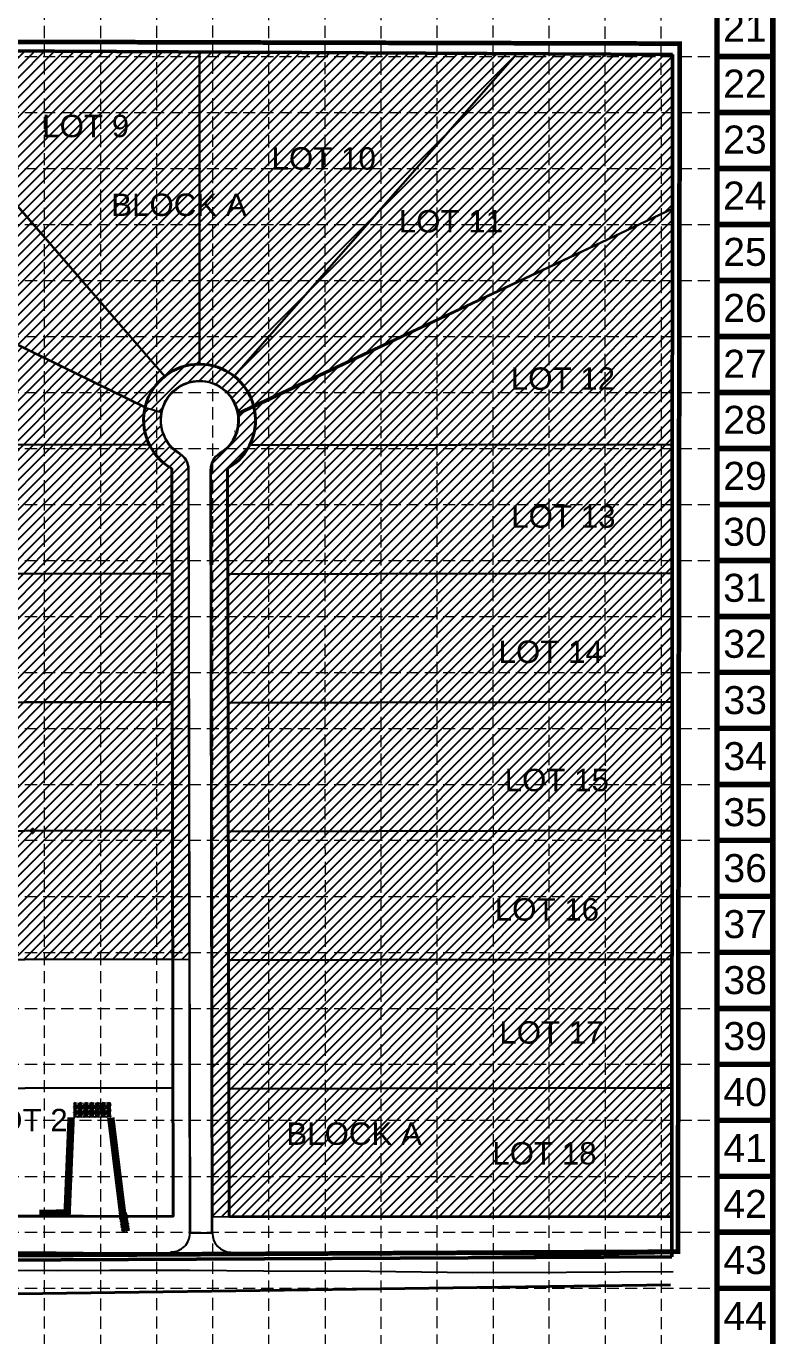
# Model space of a CAD drawing. Header units: feet. Extents: x -406 to 2003, y 7035 to 10885.
# Drawn here: x 1199 to 2003, y 8188 to 9593 of the extents above; entities that cross this region are included whole.
import ezdxf
from ezdxf.enums import TextEntityAlignment as Align

# ---------------------------------------------------------------- set-up
doc = ezdxf.new("R2010")
doc.units = ezdxf.units.FT
doc.header["$LTSCALE"] = 40
doc.header["$MEASUREMENT"] = 0
for name, pattern in [('ACAD_ISO02W100', [15, 12, -3]), ('HIDDEN', [0.375, 0.25, -0.125]), ('PHANTOM', [0.54, 0.24, -0.06, 0.06, -0.06, 0.06, -0.06])]:
    doc.linetypes.add(name, pattern=pattern)
for name, color, linetype in [('1 SODDED LOT', 2, 'Continuous'), ('BASE', 7, 'Continuous'), ('existing pavement', 4, 'Continuous'), ('GRID', 254, 'HIDDEN'), ('LEGEND', 7, 'Continuous'), ('limits of disturbance', 1, 'HIDDEN'), ('lot polys', 7, 'Continuous'), ('lots', 4, 'Continuous'), ('pavement', 4, 'Continuous'), ('surface boundary', 7, 'Continuous'), ('TEXT', 2, 'Continuous')]:
    doc.layers.add(name, color=color, linetype=linetype)
for name, color, linetype, lineweight in [('boundary', 5, 'PHANTOM', 50), ('right of way', 3, 'Continuous', 40), ('row', 3, 'Continuous', 35), ('SILT FENCE', 200, 'Continuous', 100)]:
    doc.layers.add(name, color=color, linetype=linetype, lineweight=lineweight)
doc.styles.get("Standard").update_dxf_attribs({"font": 'ARIAL.TTF'})
pattern_1 = [(45.096133, (-8318.198, -519.389), (-5.3121915, 5.2943953), [])]

# ---------------------------------------------------------------- blocks, each defined once
blk = doc.blocks.new('A$C410C6380')
at = {"layer": 'LEGEND', "linetype": 'ACAD_ISO02W100'}
h = blk.add_hatch(dxfattribs=at)
h.set_pattern_fill('GRAVEL', color=240, scale=12.403062, style=0)
h.set_pattern_definition([(228.0128, (-881.7414, -625.4714), (-99.2244733, -111.62757375), [1.66866, -165.19747]), (184.9697, (-882.85763, -626.7117), (148.83675586, 12.40295408), [2.86347, -283.48345]), (132.5104, (-885.7103, -626.95976), (124.0305039, -136.4337885), [2.01907, -199.88814]), (267.2737, (-890.54753, -630.0605), (12.4030125, 248.0612417), [2.6076, -258.15185]), (292.8337, (-890.67156, -632.66516), (-62.01543236, 148.8366983), [2.55695, -253.13872]), (357.2737, (-889.6793, -635.02175), (-248.0612417, 12.4030125), [2.6076, -258.15185]), (37.6942, (-887.07467, -635.14578), (-161.23989583, -124.03050001), [3.44841, -341.39241]), (72.2553, (-884.346, -633.03726), (86.8215668, 272.86731509), [3.25565, -322.30995]), (121.4296, (-883.35375, -629.9365), (-99.22459734, 161.23974316), [2.61643, -259.02645]), (175.2364, (-884.7181, -627.7039), (136.43369265, -12.4029569), [2.98705, -146.36559]), (222.3974, (-887.69483, -627.45588), (-148.83683399, -136.43358271), [3.86291, -382.42826]), (138.8141, (-878.2685, -630.1846), (-86.8214699, 74.4183381), [1.31846, -130.52789]), (171.4692, (-879.26074, -629.31634), (161.23978344, -24.8062219), [2.50836, -248.32804]), (225, (-881.741, -628.944), (-1e-15, -12.403066), [1.75405, -15.78652]), (203.1986, (-882.6096, -627.4559), (62.0153062, 24.8061402), [0.94459, -93.51431]), (291.8014, (-883.4778, -627.828), (-12.403061, 37.209189), [1.33585, -65.45669]), (30.9638, (-882.9817, -629.0683), (37.209161, 24.8061546), [2.16966, -70.152]), (161.5651, (-881.1212, -627.952), (24.806129, -12.403042), [1.56888, -37.65305]), (16.3895, (-890.67156, -627.828), (124.0306463, 37.2090953), [2.19782, -217.58499]), (70.3462, (-888.563, -627.2078), (-49.61218866, -136.4337074), [1.84385, -182.54092]), (293.1986, (-881.1212, -625.4714), (-24.8061402, 62.0153062), [1.88917, -92.56973]), (343.6105, (-880.377, -627.2078), (-124.0306463, 37.2090953), [2.19782, -217.58499]), (339.444, (-890.6716, -635.5179), (-62.0153324, 24.8060741), [2.11944, -103.85238]), (294.7751, (-888.6871, -636.26205), (-62.0152126, 136.43372336), [1.77585, -175.80897]), (66.8014, (-880.9972, -637.8744), (24.8061402, 62.0153062), [1.88917, -92.56973]), (17.354, (-880.253, -636.138), (-161.23982976, -49.6121794), [2.07914, -205.83407]), (69.444, (-887.0747, -637.8744), (-24.8060741, -62.0153324), [1.05972, -104.91209]), (101.3099, (-881.7414, -637.8744), (-12.4030325, 49.612257), [0.63243, -62.61102]), (165.9638, (-881.8654, -637.2543), (37.2091925, -12.403038), [2.55695, -48.58217]), (186.009, (-884.346, -636.63414), (124.03061592, 12.40305344), [2.3696, -234.59056]), (303.6901, (-882.9817, -630.1846), (-12.403078, 24.806118), [1.7888, -42.93108]), (353.1572, (-881.9894, -631.6729), (210.85204445, -24.806223), [3.12302, -309.17811]), (60.9454, (-878.8887, -632.045), (-49.612248, -86.8214381), [1.27697, -126.42037]), (90, (-878.268, -630.929), (-12.40306, 12.40306), [0.74418, -11.65888]), (120.2564, (-884.5941, -636.26205), (49.6121842, -86.8214638), [1.72308, -170.58576]), (48.0128, (-885.4623, -634.7737), (99.2244733, 111.62757375), [3.33732, -163.52881]), (0, (-883.23, -632.293), (12.40306, 12.40306), [3.2248, -9.17827]), (325.3048, (-880.0049, -632.2931), (-124.0305478, 86.8215401), [1.9611, -194.14853]), (254.0546, (-878.3925, -633.4093), (-12.4030605, -49.6122492), [1.80591, -88.48974]), (207.646, (-878.88865, -635.1458), (-235.65812412, -124.03071468), [2.94033, -291.09334]), (175.4261, (-881.4933, -636.5101), (-161.23981164, 12.40299742), [3.11068, -307.95654])])
h.paths.add_polyline_path([(0.8, 0.9), (79.7, 0.8), (79.7, 31.8), (0.8, 31.7)])
at = {"layer": 'LEGEND', "color": 240, "linetype": 'ACAD_ISO02W100', "const_width": 1.55}
blk.add_lwpolyline([(0.8, 0.9), (79.7, 0.8), (79.7, 31.8), (0.8, 31.7)], close=True, dxfattribs=at)

msp = doc.modelspace()

# ---------------------------------------------------------------- hatches: boundary and pattern name
at = {"layer": '1 SODDED LOT'}
h = msp.add_hatch(dxfattribs=at)
h.set_pattern_fill('ANSI31', color=256, scale=60, style=0)
h.paths.add_polyline_path([(1426.5, 9178.6), (1892.1, 9397.3), (1892.1, 9562.7), (876.4, 9568.2), (877.3, 9404.6), (1327, 9184.2), (1344.3, 9179.2), (1344.6, 9181.6), (1348.8, 9191.8), (1355.6, 9200.5), (1364.1, 9206.9), (1374.1, 9211), (1385, 9212.6), (1396.1, 9211.2), (1406.1, 9207), (1414.6, 9200.5), (1421.4, 9192.1), (1425.8, 9181.9), (1426.1, 9178.6)])
at = {"layer": '1 SODDED LOT', "linetype": 'Continuous'}
h = msp.add_hatch(dxfattribs=at)
h.set_pattern_fill('ANSI31', color=256, scale=60, angle=0.0961, style=0)
h.set_pattern_definition(pattern_1)
edge = h.paths.add_edge_path()
edge.add_line((881, 8591.2), (877.3, 9404.6))
edge.add_line((877.3, 9404.6), (1326.7, 9184.3))
edge.add_line((1326.7, 9184.3), (1344.1, 9179.1))
edge.add_line((1344.1, 9179.1), (1343.8, 9178))
edge.add_line((1343.8, 9178), (1343.4, 9174.8))
edge.add_line((1343.4, 9174.8), (1343.2, 9172.1))
edge.add_line((1343.2, 9172.1), (1343.2, 9169))
edge.add_line((1343.2, 9169), (1343.4, 9166.7))
edge.add_line((1343.4, 9166.7), (1343.4, 9166.1))
edge.add_line((1343.4, 9166.1), (1343.7, 9164))
edge.add_line((1343.7, 9164), (1343.9, 9162.7))
edge.add_line((1343.9, 9162.7), (1344.5, 9160.1))
edge.add_line((1344.5, 9160.1), (1345.3, 9157.5))
edge.add_line((1345.3, 9157.5), (1346.3, 9154.7))
edge.add_line((1346.3, 9154.7), (1347.7, 9151.8))
edge.add_line((1347.7, 9151.8), (1348.8, 9149.6))
edge.add_line((1348.8, 9149.6), (1350, 9147.7))
edge.add_arc((1380.2, 9165.7), 35.1, 210.8238, 238.4872)
edge.add_arc((1323.3, 9072.8), 73.7, 55.0478, 58.4872, ccw=False)
edge.add_arc((1358.6, 9123.4), 12.1, 41.9563, 55.0478, ccw=False)
edge.add_arc((1350.9, 9116.4), 22.5, 5.3474, 41.9563, ccw=False)
edge.add_line((1373.2, 9118.5), (1374.3, 8592))
edge.add_line((1374.3, 8592), (881, 8591.2))
h = msp.add_hatch(dxfattribs=at)
h.set_pattern_fill('ANSI31', color=256, scale=60, angle=0.0961, style=0)
h.set_pattern_definition(pattern_1)
edge = h.paths.add_edge_path()
edge.add_line((1892.1, 9397.3), (1426.8, 9176.7))
edge.add_line((1426.8, 9176.7), (1427, 9175.1))
edge.add_line((1427, 9175.1), (1427.2, 9172.3))
edge.add_arc((1388.8, 9169.5), 38.5, -39.9321, 4.0657, ccw=False)
edge.add_line((1418.3, 9144.9), (1417.5, 9143.8))
edge.add_line((1417.5, 9143.8), (1416, 9142.1))
edge.add_line((1416, 9142.1), (1413.7, 9139.7))
edge.add_line((1413.7, 9139.7), (1411.7, 9138))
edge.add_line((1411.7, 9138), (1409.2, 9136.1))
edge.add_line((1409.2, 9136.1), (1405.1, 9133.4))
edge.add_line((1405.1, 9133.4), (1403.3, 9132))
edge.add_line((1403.3, 9132), (1402.1, 9130.7))
edge.add_line((1402.1, 9130.7), (1400.8, 9129.1))
edge.add_line((1400.8, 9129.1), (1399.8, 9127.4))
edge.add_line((1399.8, 9127.4), (1398.9, 9125.6))
edge.add_line((1398.9, 9125.6), (1398.3, 9123.9))
edge.add_line((1398.3, 9123.9), (1397.6, 9121.6))
edge.add_line((1397.6, 9121.6), (1397.4, 9119.5))
edge.add_line((1397.4, 9119.5), (1398.9, 8315.9))
edge.add_line((1398.9, 8315.9), (1416.9, 8316.1))
edge.add_line((1416.9, 8316.1), (1891.3, 8315.9))
edge.add_line((1891.3, 8315.9), (1892.1, 9397.3))

# ---------------------------------------------------------------- linework, layer by layer
at = {"layer": '1 SODDED LOT'}
msp.add_lwpolyline([(1426.5, 9178.6), (1892.1, 9397.3), (1892.1, 9562.7), (876.4, 9568.2), (877.3, 9404.6), (1327, 9184.2), (1344.3, 9179.2), (1344.6, 9181.6), (1348.8, 9191.8), (1355.6, 9200.5), (1364.1, 9206.9), (1374.1, 9211), (1385, 9212.6), (1396.1, 9211.2), (1406.1, 9207), (1414.6, 9200.5), (1421.4, 9192.1), (1425.8, 9181.9), (1426.1, 9178.6)], close=True, dxfattribs=at)
at = {"layer": '1 SODDED LOT', "linetype": 'Continuous'}
for points in [[(881, 8591.2), (877.3, 9404.6), (1326.7, 9184.3), (1344.1, 9179.1), (1343.8, 9178), (1343.4, 9174.8), (1343.2, 9172.1), (1343.2, 9169), (1343.4, 9166.7), (1343.4, 9166.1), (1343.7, 9164), (1343.9, 9162.7), (1344.5, 9160.1), (1345.3, 9157.5), (1346.3, 9154.7), (1347.7, 9151.8), (1348.8, 9149.6), (1350, 9147.7, 0.121294), (1361.8, 9135.7, -0.015008), (1365.5, 9133.3, -0.057185), (1367.6, 9131.5, -0.161109), (1373.2, 9118.5), (1374.3, 8592)], [(1892.1, 9397.3), (1426.8, 9176.7), (1427, 9175.1), (1427.2, 9172.3, -0.19437), (1418.3, 9144.9), (1417.5, 9143.8), (1416, 9142.1), (1413.7, 9139.7), (1411.7, 9138), (1409.2, 9136.1), (1405.1, 9133.4), (1403.3, 9132), (1402.1, 9130.7), (1400.8, 9129.1), (1399.8, 9127.4), (1398.9, 9125.6), (1398.3, 9123.9), (1397.6, 9121.6), (1397.4, 9119.5), (1398.9, 8315.9), (1416.9, 8316.1), (1891.3, 8315.9)]]:
    msp.add_lwpolyline(points, format="xyb", close=True, dxfattribs=at)
at = {"layer": 'BASE', "const_width": 6.01}
for points in [[(2000, 7037.8), (2000, 10882.2), (-402.7, 10882.2), (-402.7, 7037.8)], [(1940, 7097.9), (1940, 10822.1), (-342.6, 10822.1), (-342.6, 7097.9)]]:
    msp.add_lwpolyline(points, close=True, dxfattribs=at)
for points in [[(2000, 9560.7), (1940, 9560.7)], [(2000, 9500.6), (1940, 9500.6)], [(2000, 9440.6), (1940, 9440.6)], [(2000, 9380.5), (1940, 9380.5)], [(2000, 9320.4), (1940, 9320.4)], [(2000, 9260.4), (1940, 9260.4)], [(2000, 9200.3), (1940, 9200.3)], [(2000, 9140.2), (1940, 9140.2)], [(2000, 9080.2), (1940, 9080.2)], [(2000, 9020.1), (1940, 9020.1)], [(2000, 8960), (1940, 8960)], [(2000, 8900), (1940, 8900)], [(2000, 8839.9), (1940, 8839.9)], [(2000, 8779.8), (1940, 8779.8)], [(2000, 8719.8), (1940, 8719.8)], [(2000, 8659.7), (1940, 8659.7)], [(2000, 8599.6), (1940, 8599.6)], [(2000, 8539.5), (1940, 8539.5)], [(2000, 8479.5), (1940, 8479.5)], [(2000, 8419.4), (1940, 8419.4)], [(2000, 8359.3), (1940, 8359.3)], [(2000, 8299.3), (1940, 8299.3)], [(2000, 8239.2), (1940, 8239.2)]]:
    msp.add_lwpolyline(points, dxfattribs=at)
at = {"layer": 'boundary', "color": 7, "linetype": 'Continuous'}
for p, q in [((876.6, 9568.3), (1892.2, 9562.8)), ((1892.2, 9562.8), (1891.5, 8273.1)), ((1891.5, 8273.1), (882.5, 8268.1))]:
    msp.add_line(p, q, dxfattribs=at)
at = {"layer": 'existing pavement', "color": 7, "linetype": 'Continuous'}
for p, q in [((1231.5, 8277.7), (1119.9, 8277.5)), ((1289.5, 8276.9), (1231.5, 8277.7)), ((1372, 8276.8), (1289.5, 8276.9)), ((1454.7, 8276.3), (1372, 8276.8)), ((1566.9, 8276), (1454.7, 8276.3)), ((1676.6, 8275.5), (1566.9, 8276)), ((1777.4, 8274.5), (1676.6, 8275.5)), ((1892.3, 8276.5), (1777.4, 8274.5)), ((1120.4, 8259), (1233.2, 8258.4)), ((1233.2, 8258.4), (1288.8, 8258.5)), ((1288.8, 8258.5), (1374.9, 8258.6)), ((1374.9, 8258.6), (1453.9, 8258.1)), ((1453.9, 8258.1), (1568, 8257.7)), ((1568, 8257.7), (1678.2, 8256.2)), ((1678.2, 8256.2), (1778.8, 8256.6)), ((1778.8, 8256.6), (1893.1, 8257.2))]:
    msp.add_line(p, q, dxfattribs=at)
at = {"layer": 'GRID', "color": 252, "linetype": 'HIDDEN', "lineweight": 0, "ltscale": 1.3}
for p, q in [((1219.1, 7338), (1219.1, 10822.1)), ((1279.2, 7337.9), (1279.2, 10822.1)), ((1339.6, 7338.1), (1339.3, 10822.1)), ((1399.6, 7338.4), (1399.4, 10822.1)), ((1459.6, 7337.7), (1459.4, 10822.1)), ((1520.2, 7338.2), (1519.8, 10823.5)), ((1580, 7337.6), (1579.8, 10823.5)), ((1640.1, 7338.3), (1639.9, 10823.5)), ((1700.3, 7338.5), (1700, 10823.5)), ((1760.2, 7338), (1760, 10823.5)), ((1820.4, 7337.2), (1820.1, 10823.5)), ((1880.5, 7337.4), (1880.2, 10823.5)), ((-342.6, 9560.7), (1940, 9560.7)), ((-342.6, 9500.6), (1940, 9500.6)), ((-342.6, 9440.6), (1940, 9440.6)), ((-342.6, 9380.5), (1940, 9380.5)), ((-342.6, 9320.4), (1940, 9320.4)), ((-342.6, 9260.4), (1940, 9260.4)), ((-342.6, 9200.3), (1940, 9200.3)), ((-342.6, 9140.2), (1940, 9140.2)), ((-342.6, 9080.2), (1940, 9080.2)), ((-342.6, 9020.1), (1940, 9020.1)), ((-342.6, 8960), (1940, 8960)), ((-342.6, 8900), (1940, 8900)), ((-342.6, 8839.9), (1940, 8839.9)), ((-342.6, 8779.8), (1940, 8779.8)), ((-342.6, 8719.8), (1940, 8719.8)), ((-342.6, 8659.7), (1940, 8659.7)), ((-342.6, 8599.6), (1940, 8599.6)), ((-342.6, 8539.5), (1940, 8539.5)), ((-342.6, 8479.5), (1940, 8479.5)), ((-342.6, 8419.4), (1940, 8419.4)), ((-342.6, 8359.3), (1940, 8359.3)), ((-342.6, 8299.3), (1940, 8299.3)), ((-342.6, 8239.2), (1940, 8239.2))]:
    msp.add_line(p, q, dxfattribs=at)
at = {"layer": 'limits of disturbance', "ltscale": 3, "const_width": 5}
msp.add_lwpolyline([(884.8, 9577.2), (1900, 9574.5), (1898.2, 8302.7), (1898.2, 8278.5), (-221.7, 8267.4)], dxfattribs=at)
at = {"layer": 'lot polys', "color": 7, "linetype": 'Continuous'}
for points in [[(1044.9, 9567.4), (876.6, 9568.3), (877.3, 9404.6), (1326.8, 9184.4, -0.168212), (1347.8, 9217.5)], [(1044.9, 9567.4), (1347.8, 9217.5, -0.169283), (1385.1, 9230.6), (1385.2, 9565.5)], [(1385.2, 9565.5), (1385.1, 9230.6, -0.169283), (1422.4, 9217.7), (1725.4, 9563.7)], [(1725.4, 9563.7), (1422.4, 9217.7, -0.168212), (1443.5, 9184.6), (1892.1, 9397.3), (1892.2, 9562.8)], [(877.3, 9404.6), (878.5, 9143.4), (1331.2, 9144.3, -0.172768), (1326.8, 9184.4)], [(1892.1, 9397.3), (1443.5, 9184.6, -0.177626), (1438.7, 9143.6), (1891.9, 9144.5)], [(878.5, 9143.4), (879.2, 9005.2), (1355.5, 9006.2), (1355.3, 9118.6, -0.150188), (1331.2, 9144.3)], [(1438.7, 9143.6, -0.145372), (1415.3, 9118.7), (1415.5, 9005.3), (1891.9, 9006.3), (1891.9, 9144.5)]]:
    msp.add_lwpolyline(points, format="xyb", close=True, dxfattribs=at)
for points in [[(879.2, 9005.2), (879.8, 8867.2), (1355.8, 8868.2), (1355.5, 9006.2)], [(1415.5, 9005.3), (1415.8, 8867.3), (1891.8, 8868.3), (1891.9, 9006.3)], [(879.8, 8867.2), (880.4, 8729.2), (1356.1, 8730.2), (1355.8, 8868.2)], [(1415.8, 8867.3), (1416.1, 8729.3), (1891.7, 8730.3), (1891.8, 8868.3)], [(880.4, 8729.2), (881, 8591.2), (1356.3, 8592.2), (1356.1, 8730.2)], [(1416.1, 8729.3), (1416.4, 8591.3), (1891.7, 8592.3), (1891.7, 8730.3)], [(881, 8591.2), (881.7, 8453.2), (1356.6, 8454.2), (1356.3, 8592.2)], [(1416.4, 8591.3), (1416.6, 8453.3), (1891.6, 8454.3), (1891.7, 8592.3)], [(881.7, 8453.2), (882.3, 8316.4), (1356.9, 8316.2), (1356.6, 8454.2)], [(1416.6, 8453.3), (1416.9, 8316.2), (1891.5, 8316), (1891.6, 8454.3)]]:
    msp.add_lwpolyline(points, close=True, dxfattribs=at)
at = {"layer": 'lots', "color": 7, "linetype": 'Continuous'}
for p, q in [((1347.8, 9217.5), (1044.9, 9567.4)), ((1385.2, 9565.5), (1385.1, 9230.6)), ((1422.4, 9217.7), (1725.4, 9563.7)), ((1326.8, 9184.4), (877.3, 9404.6)), ((1443.5, 9184.6), (1892.1, 9397.3)), ((878.9, 9143.4), (1331.2, 9144.3)), ((1438.7, 9143.6), (1891.6, 9144.5)), ((879.2, 9005.2), (1355.5, 9006.2)), ((1415.5, 9005.3), (1891.9, 9006.3)), ((879.8, 8867.2), (1355.8, 8868.2)), ((1415.8, 8867.3), (1891.8, 8868.3)), ((880.4, 8729.2), (1356.1, 8730.2)), ((1416.1, 8729.3), (1891.7, 8730.3)), ((881, 8591.2), (1356.3, 8592.2)), ((1416.4, 8591.3), (1891.7, 8592.3)), ((1416.6, 8453.3), (1891.6, 8454.3))]:
    msp.add_line(p, q, dxfattribs=at)
at = {"layer": 'pavement', "color": 7, "linetype": 'Continuous'}
for p, q in [((1374.9, 8298.3), (1373.3, 9117.8)), ((1375.4, 8298.3), (1373.8, 9117.8)), ((1398.4, 8298.4), (1396.8, 9117.8)), ((1398.9, 8297.9), (1397.3, 9117.8)), ((1398.9, 8298.4), (1374.9, 8298.3)), ((1354.9, 8278.3), (1353.4, 8276.8)), ((1418.8, 8278), (1420.3, 8276.5))]:
    msp.add_line(p, q, dxfattribs=at)
for centre, radius, start, end in [((1385.2, 9170.6), 42, 300.9259, 239.3056), ((1385.2, 9170.6), 41.5, 300.9259, 239.3056), ((1353.8, 9117.7), 19.5, 0.1157, 59.3056), ((1353.8, 9117.7), 20, 0.1157, 59.3056), ((1416.8, 9117.8), 20, 120.9259, 180.1157), ((1416.8, 9117.8), 19.5, 120.9259, 180.1157), ((1354.9, 8298.3), 20, 269.9195, 0.1157), ((1418.9, 8298), 20, 180.1157, 269.6598)]:
    msp.add_arc(centre, radius, start, end, dxfattribs=at)
at = {"layer": 'right of way', "linetype": 'Continuous'}
for p, q in [((1356.9, 8316.2), (1355.3, 9118.6)), ((1415.3, 9118.7), (1416.9, 8316.2)), ((1416.9, 8316.2), (1891.5, 8316, 0))]:
    msp.add_line(p, q, dxfattribs=at)
at = {"layer": 'right of way', "color": 7, "linetype": 'Continuous'}
for p, q in [((882.3, 8317.8), (1356.9, 8316.2)), ((1890, 8243.1), (891.9, 8229))]:
    msp.add_line(p, q, dxfattribs=at)
at = {"layer": 'right of way', "linetype": 'Continuous'}
msp.add_arc((1385.2, 9170.6), 60, 300.1157, 240.1157, dxfattribs=at)
at = {"layer": 'row', "color": 7, "linetype": 'Continuous'}
for p, q in [((1356.9, 8316.2), (1355.3, 9118.6)), ((1416.9, 8316.2), (1415.3, 9118.7)), ((1356.9, 8316.2), (882.3, 8316.4)), ((1891.5, 8316), (1416.9, 8316.2))]:
    msp.add_line(p, q, dxfattribs=at)
msp.add_arc((1385.2, 9170.6), 60, 300.1157, 240.1157, dxfattribs=at)
at = {"layer": 'SILT FENCE', "linetype": 'Continuous', "const_width": 8}
for points in [[(1247.5, 8422.6), (1243.2, 8319.9), (1213.5, 8319.5)], [(1290, 8422.2), (1302.6, 8319.7)]]:
    msp.add_lwpolyline(points, dxfattribs=at)
at = {"layer": 'surface boundary', "color": 7, "linetype": 'Continuous'}
msp.add_polyline3d([(1208.8, 8729.8, 503.7), (1206.2, 8727, 503.6), (1203.7, 8729.8, 503.6), (1206, 8732.5, 503.5), (1208.8, 8729.8, 503.7)], dxfattribs=at)

# ---------------------------------------------------------------- block references
at = {"linetype": 'Continuous'}
for p, xscale, yscale, zscale, rotation in [((1250, 8422.2), 0.4999999999998637, 0.4999999999998637, 0.5, 0.0961332705689699), ((1310, 8300.9), 0.2499999999985241, 0.2499999999980025, 0.25, 99.38570510169501)]:
    msp.add_blockref('A$C410C6380', p, dxfattribs=dict(at, xscale=xscale, yscale=yscale, zscale=zscale, rotation=rotation))

# ---------------------------------------------------------------- texts
at = {"layer": 'BASE'}
for s, p in [('21', (1969.9, 9591.7)), ('22', (1969.9, 9531.6)), ('23', (1969.9, 9471.6)), ('24', (1969.9, 9411.5)), ('25', (1970, 9351.1)), ('26', (1970, 9291)), ('27', (1970, 9231)), ('28', (1970, 9170.9)), ('29', (1970, 9110.8)), ('30', (1970, 9050.8)), ('31', (1970, 8990.7)), ('32', (1970, 8930.6)), ('33', (1970.2, 8870.2)), ('34', (1970.2, 8810.1)), ('35', (1970.2, 8750)), ('36', (1970.2, 8690)), ('37', (1970.2, 8629.9)), ('38', (1970.2, 8569.8)), ('39', (1970.2, 8509.8)), ('40', (1970.2, 8449.7)), ('41', (1970.2, 8389.6)), ('42', (1970.1, 8329.8)), ('43', (1970.2, 8269.5)), ('44', (1970.2, 8209.4))]:
    msp.add_text(s, height=30.03, dxfattribs=at).set_placement(p, align=Align.MIDDLE_CENTER)
at = {"layer": 'TEXT', "color": 7, "linetype": 'Continuous'}
for s, p in [('LOT 9', (1216.5, 9474.1)), ('LOT 10', (1462.4, 9439.3)), ('BLOCK A', (1290.4, 9389.6, 513)), ('LOT 11', (1598.8, 9371.9)), ('LOT 12', (1718.9, 9203.1)), ('LOT 13', (1719.4, 9055.2)), ('LOT 14', (1705.8, 8910.1)), ('LOT 15', (1712.3, 8772.5)), ('LOT 16', (1701.7, 8633.7)), ('LOT 17', (1706.6, 8501.7)), ('LOT 2', (1150.6, 8407.7)), ('BLOCK A', (1478.2, 8393.1)), ('LOT 18', (1699.1, 8372))]:
    msp.add_text(s, height=24, dxfattribs=at).set_placement(p)

doc.saveas('drawing.dxf')
